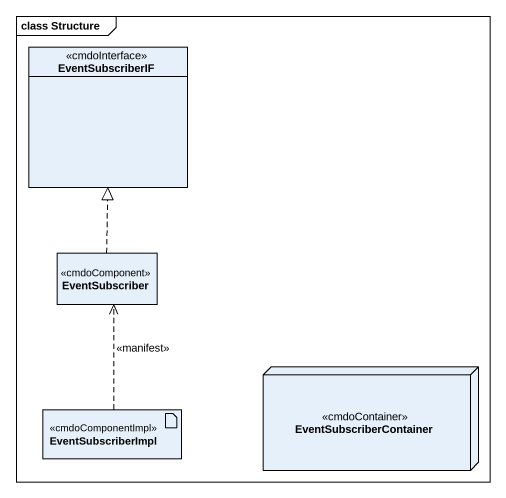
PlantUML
@startuml
mainframe class Structure
allowmixing
hide circle
hide empty members
interface EventSubscriberIF <<cmdoInterface>>
class EventSubscriber <<cmdoComponent>>
node EventSubscriberContainer <<cmdoContainer>>
artifact EventSubscriberImpl <<cmdoComponentImpl>>
EventSubscriber .up.|> EventSubscriberIF
EventSubscriberImpl .up.> EventSubscriber : <<manifest>>
@enduml
